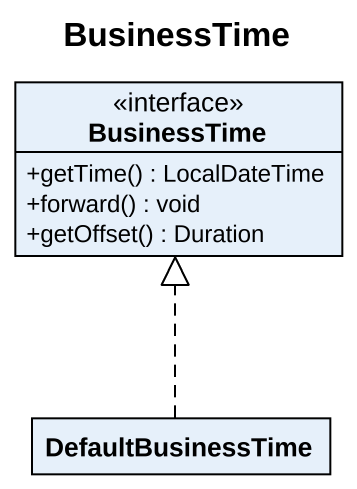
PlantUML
@startuml
title BusinessTime
hide circle
hide empty members
skinparam classAttributeIconSize 0
interface BusinessTime {
  +getTime() : LocalDateTime
  +forward() : void
  +getOffset() : Duration
}
class DefaultBusinessTime
DefaultBusinessTime .up.|> BusinessTime
@enduml
